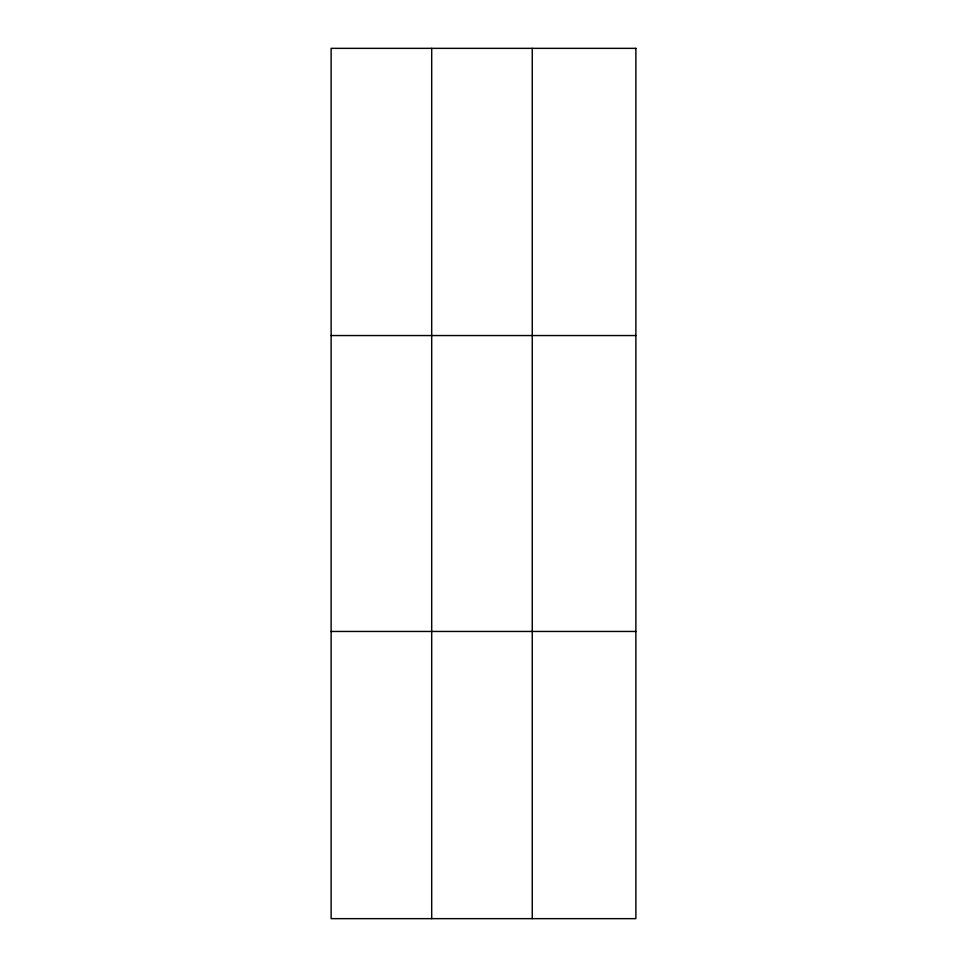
<?xml version="1.0" encoding="UTF-8"?>
<svg xmlns="http://www.w3.org/2000/svg" width="967" height="967" viewBox="0 0 967 967"><rect width="100%" height="100%" fill="white"/><g stroke="black" fill="none" stroke-linecap="round" stroke-linejoin="round"><path stroke-width="1.45" d="M431.693 48.35L431.693 918.65M532.261 48.35L532.261 918.65M331.125 335.549L635.875 335.549M331.125 631.451L635.875 631.451M635.875 48.35L635.875 918.65L331.125 918.65L331.125 48.35L635.875 48.35"/></g></svg>
